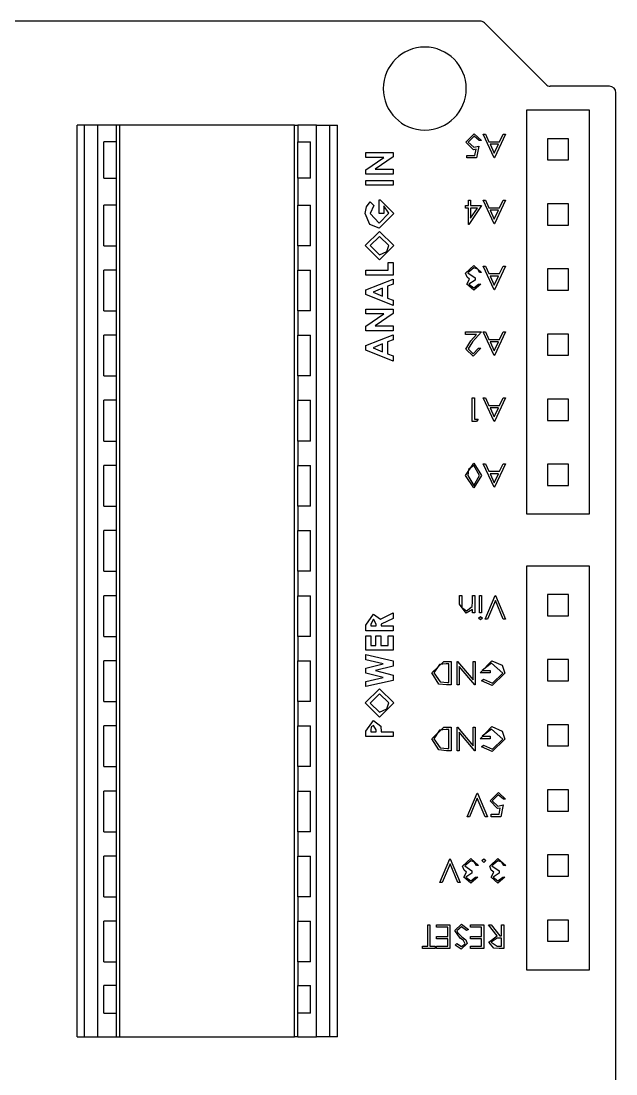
# Model space of a CAD drawing. Extents: x -53.3 to 0, y -6.5 to 68.6.
# Drawn here: x -23.22 to 0, y 27.51 to 68.58 of the extents above; entities that cross this region are included whole.
import ezdxf

# ---------------------------------------------------------------- set-up
doc = ezdxf.new("R2010")
doc.units = 0
doc.layers.get('0').update_dxf_attribs({"linetype": 'continuous'})

# ---------------------------------------------------------------- blocks, each defined once
blk = doc.blocks.new('SHAPE2DVIEW')
at = {"color": 0}
for p, q in [((-5.312, 68.58), (-38.122, 68.58)), ((-2.741, 66.114), (-5.133, 68.506)), ((-0.254, 66.04), (-2.562, 66.04)), ((0, 0.254), (0, 65.786)), ((-1.029, 65.1), (-3.493, 65.1)), ((-3.493, 65.1), (-3.493, 49.352)), ((-1.029, 49.352), (-1.029, 65.1)), ((-20.734, 64.516), (-21.031, 64.516)), ((-21.031, 28.956), (-21.031, 64.516)), ((-20.218, 64.516), (-20.734, 64.516)), ((-20.734, 28.956), (-20.734, 64.516)), ((-19.491, 64.516), (-20.218, 64.516)), ((-20.218, 28.956), (-20.218, 64.516)), ((-19.355, 64.516), (-19.491, 64.516)), ((-19.491, 63.869), (-19.491, 64.516)), ((-12.548, 64.516), (-19.355, 64.516)), ((-19.355, 28.956), (-19.355, 64.516)), ((-12.548, 64.516), (-12.411, 64.516)), ((-12.548, 28.956), (-12.548, 64.516)), ((-11.685, 64.516), (-12.411, 64.516)), ((-12.411, 64.516), (-12.411, 63.869)), ((-11.685, 64.516), (-11.168, 64.516)), ((-11.685, 28.956), (-11.685, 64.516)), ((-11.168, 64.516), (-10.871, 64.516)), ((-11.168, 28.956), (-11.168, 64.516)), ((-10.871, 28.956), (-10.871, 64.516)), ((-4.757, 63.241), (-5.182, 64.162)), ((-5.182, 64.162), (-5.092, 64.162)), ((-5.092, 64.162), (-4.956, 63.867)), ((-4.308, 64.162), (-4.745, 63.241)), ((-4.538, 63.867), (-4.398, 64.162)), ((-4.398, 64.162), (-4.308, 64.162)), ((-19.988, 62.448), (-19.988, 63.869)), ((-19.491, 62.448), (-19.491, 63.869)), ((-12.411, 62.448), (-12.411, 63.869)), ((-11.914, 62.448), (-11.914, 63.869)), ((-5.347, 63.701), (-5.441, 63.241)), ((-5.253, 63.926), (-5.335, 63.926)), ((-4.956, 63.867), (-4.538, 63.867)), ((-4.912, 63.772), (-4.75, 63.42)), ((-4.583, 63.772), (-4.912, 63.772)), ((-4.75, 63.42), (-4.583, 63.772)), ((-2.673, 63.989), (-2.673, 63.163)), ((-1.848, 63.989), (-2.673, 63.989)), ((-1.848, 63.163), (-1.848, 63.989)), ((-9.758, 63.259), (-9.758, 63.449)), ((-9.758, 63.449), (-8.7, 63.449)), ((-9.758, 62.779), (-9.061, 63.259)), ((-9.061, 63.259), (-9.758, 63.259)), ((-8.7, 63.277), (-9.394, 62.798)), ((-8.7, 63.449), (-8.7, 63.277)), ((-5.819, 63.241), (-5.819, 63.335)), ((-5.819, 63.335), (-5.506, 63.335)), ((-5.506, 63.335), (-5.456, 63.578)), ((-5.441, 63.241), (-5.819, 63.241)), ((-4.745, 63.241), (-4.757, 63.241)), ((-2.673, 63.163), (-1.848, 63.163)), ((-19.491, 61.404), (-19.491, 62.448)), ((-12.411, 62.448), (-12.411, 61.404)), ((-9.758, 62.608), (-9.758, 62.779)), ((-8.7, 62.608), (-9.758, 62.608)), ((-9.394, 62.798), (-8.7, 62.798)), ((-8.7, 62.798), (-8.7, 62.608)), ((-9.758, 62.173), (-9.758, 62.363)), ((-9.758, 62.363), (-8.7, 62.363)), ((-8.7, 62.173), (-9.758, 62.173)), ((-8.7, 62.363), (-8.7, 62.173)), ((-19.988, 59.817), (-19.988, 61.404)), ((-19.491, 59.817), (-19.491, 61.404)), ((-12.411, 59.817), (-12.411, 61.404)), ((-11.914, 59.817), (-11.914, 61.404)), ((-9.59, 61.529), (-9.452, 61.385)), ((-9.242, 61.602), (-9.197, 61.604)), ((-9.242, 61.074), (-9.242, 61.602)), ((-9.052, 61.378), (-9.052, 61.074)), ((-5.866, 61.285), (-5.866, 61.379)), ((-5.866, 61.379), (-5.76, 61.379)), ((-5.76, 61.285), (-5.866, 61.285)), ((-5.76, 61.379), (-5.76, 61.592)), ((-5.76, 61.592), (-5.677, 61.592)), ((-5.76, 60.647), (-5.76, 61.285)), ((-5.241, 61.379), (-5.743, 60.647)), ((-5.677, 61.592), (-5.677, 61.379)), ((-5.677, 61.379), (-5.241, 61.379)), ((-5.403, 61.285), (-5.677, 61.285)), ((-5.677, 60.885), (-5.403, 61.285)), ((-5.677, 61.285), (-5.677, 60.885)), ((-4.757, 60.671), (-5.182, 61.592)), ((-5.182, 61.592), (-5.092, 61.592)), ((-5.092, 61.592), (-4.956, 61.297)), ((-4.956, 61.297), (-4.538, 61.297)), ((-4.912, 61.202), (-4.75, 60.85)), ((-4.583, 61.202), (-4.912, 61.202)), ((-4.75, 60.85), (-4.583, 61.202)), ((-4.308, 61.592), (-4.745, 60.671)), ((-4.538, 61.297), (-4.398, 61.592)), ((-4.398, 61.592), (-4.308, 61.592)), ((-2.673, 61.449), (-2.673, 60.623)), ((-1.848, 61.449), (-2.673, 61.449)), ((-1.848, 60.623), (-1.848, 61.449)), ((-9.052, 61.074), (-9.242, 61.074)), ((-5.743, 60.647), (-5.76, 60.647)), ((-4.745, 60.671), (-4.757, 60.671)), ((-2.673, 60.623), (-1.848, 60.623)), ((-19.491, 58.864), (-19.491, 59.817)), ((-12.411, 59.817), (-12.411, 58.864)), ((-8.889, 58.863), (-8.889, 59.161)), ((-8.889, 59.161), (-8.7, 59.161)), ((-8.7, 59.161), (-8.7, 58.673)), ((-19.988, 57.277), (-19.988, 58.864)), ((-19.491, 57.277), (-19.491, 58.864)), ((-12.411, 57.277), (-12.411, 58.864)), ((-11.914, 57.277), (-11.914, 58.864)), ((-9.758, 58.673), (-9.758, 58.863)), ((-9.758, 58.863), (-8.889, 58.863)), ((-5.241, 58.774), (-5.323, 58.774)), ((-4.757, 58.101), (-5.182, 59.022)), ((-5.182, 59.022), (-5.092, 59.022)), ((-5.092, 59.022), (-4.956, 58.727)), ((-4.308, 59.022), (-4.745, 58.101)), ((-4.538, 58.727), (-4.398, 59.022)), ((-4.398, 59.022), (-4.308, 59.022)), ((-2.673, 58.909), (-2.673, 58.083)), ((-1.848, 58.909), (-2.673, 58.909)), ((-1.848, 58.083), (-1.848, 58.909)), ((-8.7, 58.673), (-9.758, 58.673)), ((-9.758, 58.089), (-8.7, 58.517)), ((-8.7, 58.517), (-8.7, 58.314)), ((-5.5, 58.561), (-5.5, 58.467)), ((-4.956, 58.727), (-4.538, 58.727)), ((-4.912, 58.632), (-4.75, 58.28)), ((-4.583, 58.632), (-4.912, 58.632)), ((-4.75, 58.28), (-4.583, 58.632)), ((-9.758, 57.913), (-9.758, 58.089)), ((-9.107, 58.16), (-9.474, 58.001)), ((-9.474, 58.001), (-9.107, 57.843)), ((-9.107, 57.843), (-9.107, 58.16)), ((-8.7, 58.314), (-8.917, 58.232)), ((-8.917, 58.232), (-8.917, 57.771)), ((-5.359, 58.313), (-5.276, 58.313)), ((-4.745, 58.101), (-4.757, 58.101)), ((-2.673, 58.083), (-1.848, 58.083)), ((-8.7, 57.486), (-9.758, 57.913)), ((-8.917, 57.771), (-8.7, 57.688)), ((-8.7, 57.688), (-8.7, 57.486)), ((-19.491, 56.325), (-19.491, 57.277)), ((-12.411, 57.277), (-12.411, 56.325)), ((-9.758, 57.153), (-9.758, 57.343)), ((-9.758, 57.343), (-8.7, 57.343)), ((-9.758, 56.673), (-9.061, 57.153)), ((-9.061, 57.153), (-9.758, 57.153)), ((-8.7, 57.171), (-9.394, 56.692)), ((-8.7, 57.343), (-8.7, 57.171)), ((-9.394, 56.692), (-8.7, 56.692)), ((-8.7, 56.692), (-8.7, 56.502)), ((-19.988, 54.737), (-19.988, 56.325)), ((-19.491, 54.737), (-19.491, 56.325)), ((-12.411, 54.737), (-12.411, 56.325)), ((-11.914, 54.737), (-11.914, 56.325)), ((-9.758, 56.502), (-9.758, 56.673)), ((-8.7, 56.502), (-9.758, 56.502)), ((-9.758, 55.918), (-8.7, 56.346)), ((-8.7, 56.346), (-8.7, 56.143)), ((-5.866, 56.357), (-5.866, 56.452)), ((-5.866, 56.452), (-5.241, 56.452)), ((-5.438, 56.357), (-5.866, 56.357)), ((-5.668, 56.111), (-5.438, 56.357)), ((-5.241, 56.452), (-5.598, 56.071)), ((-4.757, 55.531), (-5.182, 56.452)), ((-5.182, 56.452), (-5.092, 56.452)), ((-5.092, 56.452), (-4.956, 56.157)), ((-4.308, 56.452), (-4.745, 55.531)), ((-4.538, 56.157), (-4.398, 56.452)), ((-4.398, 56.452), (-4.308, 56.452)), ((-2.673, 56.369), (-2.673, 55.543)), ((-1.848, 56.369), (-2.673, 56.369)), ((-1.848, 55.543), (-1.848, 56.369)), ((-9.758, 55.742), (-9.758, 55.918)), ((-9.107, 55.989), (-9.474, 55.83)), ((-9.107, 55.672), (-9.107, 55.989)), ((-8.7, 56.143), (-8.917, 56.061)), ((-8.917, 56.061), (-8.917, 55.6)), ((-4.956, 56.157), (-4.538, 56.157)), ((-4.912, 56.062), (-4.75, 55.71)), ((-4.583, 56.062), (-4.912, 56.062)), ((-4.75, 55.71), (-4.583, 56.062)), ((-8.7, 55.315), (-9.758, 55.742)), ((-9.474, 55.83), (-9.107, 55.672)), ((-8.917, 55.6), (-8.7, 55.517)), ((-8.7, 55.517), (-8.7, 55.315)), ((-5.359, 55.814), (-5.276, 55.814)), ((-4.745, 55.531), (-4.757, 55.531)), ((-2.673, 55.543), (-1.848, 55.543)), ((-19.491, 53.785), (-19.491, 54.737)), ((-12.411, 54.737), (-12.411, 53.785)), ((-5.607, 52.961), (-5.607, 53.882)), ((-5.607, 53.882), (-5.524, 53.882)), ((-5.524, 53.882), (-5.524, 53.055)), ((-4.757, 52.961), (-5.182, 53.882)), ((-5.182, 53.882), (-5.092, 53.882)), ((-5.092, 53.882), (-4.956, 53.587)), ((-4.308, 53.882), (-4.745, 52.961)), ((-4.538, 53.587), (-4.398, 53.882)), ((-4.398, 53.882), (-4.308, 53.882)), ((-2.673, 53.829), (-2.673, 53.003)), ((-1.848, 53.829), (-2.673, 53.829)), ((-1.848, 53.003), (-1.848, 53.829)), ((-19.988, 52.197), (-19.988, 53.785)), ((-19.491, 52.197), (-19.491, 53.785)), ((-12.411, 52.197), (-12.411, 53.785)), ((-11.914, 52.197), (-11.914, 53.785)), ((-4.956, 53.587), (-4.538, 53.587)), ((-4.912, 53.492), (-4.75, 53.14)), ((-4.583, 53.492), (-4.912, 53.492)), ((-4.75, 53.14), (-4.583, 53.492)), ((-5.524, 53.055), (-5.382, 53.055)), ((-5.382, 53.055), (-5.436, 52.961)), ((-2.673, 53.003), (-1.848, 53.003)), ((-5.436, 52.961), (-5.607, 52.961)), ((-4.745, 52.961), (-4.757, 52.961)), ((-19.491, 51.245), (-19.491, 52.197)), ((-12.411, 52.197), (-12.411, 51.245)), ((-19.988, 49.657), (-19.988, 51.245)), ((-19.491, 49.657), (-19.491, 51.245)), ((-12.411, 49.657), (-12.411, 51.245)), ((-11.914, 49.657), (-11.914, 51.245)), ((-4.757, 50.391), (-5.182, 51.312)), ((-5.182, 51.312), (-5.092, 51.312)), ((-5.092, 51.312), (-4.956, 51.017)), ((-4.956, 51.017), (-4.538, 51.017)), ((-4.308, 51.312), (-4.745, 50.391)), ((-4.538, 51.017), (-4.398, 51.312)), ((-4.398, 51.312), (-4.308, 51.312)), ((-2.673, 51.289), (-2.673, 50.463)), ((-1.848, 51.289), (-2.673, 51.289)), ((-1.848, 50.463), (-1.848, 51.289)), ((-4.912, 50.922), (-4.75, 50.57)), ((-4.583, 50.922), (-4.912, 50.922)), ((-4.75, 50.57), (-4.583, 50.922)), ((-4.745, 50.391), (-4.757, 50.391)), ((-2.673, 50.463), (-1.848, 50.463)), ((-19.491, 48.705), (-19.491, 49.657)), ((-12.411, 49.657), (-12.411, 48.705)), ((-3.493, 49.352), (-1.029, 49.352)), ((-19.988, 47.117), (-19.988, 48.705)), ((-19.491, 47.117), (-19.491, 48.705)), ((-12.411, 47.117), (-12.411, 48.705)), ((-11.914, 47.117), (-11.914, 48.705)), ((-1.029, 47.32), (-3.493, 47.32)), ((-3.493, 47.32), (-3.493, 31.572)), ((-1.029, 31.572), (-1.029, 47.32)), ((-19.491, 46.164), (-19.491, 47.117)), ((-12.411, 47.117), (-12.411, 46.164)), ((-19.988, 44.577), (-19.988, 46.164)), ((-19.491, 44.577), (-19.491, 46.164)), ((-12.411, 44.577), (-12.411, 46.164)), ((-11.914, 44.577), (-11.914, 46.164)), ((-6.102, 45.828), (-6.102, 46.172)), ((-6.102, 46.172), (-6.02, 46.172)), ((-6.02, 46.172), (-6.02, 45.855)), ((-5.595, 46.172), (-5.512, 46.172)), ((-5.595, 45.928), (-5.595, 46.172)), ((-5.512, 46.172), (-5.512, 45.499)), ((-5.323, 46.172), (-5.241, 46.172)), ((-5.323, 45.499), (-5.323, 46.172)), ((-5.241, 46.172), (-5.241, 45.499)), ((-5.099, 45.251), (-4.71, 46.172)), ((-4.71, 46.172), (-4.698, 46.172)), ((-4.698, 46.172), (-4.308, 45.251)), ((-2.673, 46.209), (-2.673, 45.383)), ((-1.848, 46.209), (-2.673, 46.209)), ((-1.848, 45.383), (-1.848, 46.209)), ((-5.595, 45.499), (-5.595, 45.62)), ((-4.704, 45.977), (-5.011, 45.251)), ((-4.397, 45.251), (-4.704, 45.977)), ((-9.182, 45.247), (-8.7, 45.491)), ((-8.7, 45.28), (-9.161, 45.047)), ((-8.7, 45.491), (-8.7, 45.28)), ((-5.512, 45.499), (-5.595, 45.499)), ((-5.241, 45.499), (-5.323, 45.499)), ((-5.011, 45.251), (-5.099, 45.251)), ((-4.308, 45.251), (-4.397, 45.251)), ((-2.673, 45.383), (-1.848, 45.383)), ((-9.758, 44.792), (-9.758, 45.014)), ((-8.7, 44.792), (-9.758, 44.792)), ((-9.568, 45.047), (-9.568, 44.982)), ((-9.568, 44.982), (-9.351, 44.982)), ((-9.351, 44.982), (-9.351, 45.056)), ((-9.161, 45.047), (-9.161, 44.982)), ((-9.161, 44.982), (-8.7, 44.982)), ((-8.7, 44.982), (-8.7, 44.792)), ((-19.491, 43.624), (-19.491, 44.577)), ((-12.411, 44.577), (-12.411, 43.624)), ((-9.758, 44.033), (-9.758, 44.602)), ((-9.758, 44.602), (-9.568, 44.602)), ((-9.568, 44.602), (-9.568, 44.222)), ((-9.364, 44.222), (-9.364, 44.602)), ((-9.364, 44.602), (-9.174, 44.602)), ((-9.174, 44.602), (-9.174, 44.222)), ((-8.889, 44.222), (-8.889, 44.602)), ((-8.889, 44.602), (-8.7, 44.602)), ((-8.7, 44.602), (-8.7, 44.033)), ((-8.7, 44.033), (-9.758, 44.033)), ((-9.568, 44.222), (-9.364, 44.222)), ((-9.174, 44.222), (-8.889, 44.222)), ((-19.988, 42.037), (-19.988, 43.624)), ((-19.491, 42.037), (-19.491, 43.624)), ((-12.411, 42.037), (-12.411, 43.624)), ((-11.914, 42.037), (-11.914, 43.624)), ((-9.758, 43.666), (-9.758, 43.863)), ((-9.758, 43.863), (-8.7, 43.618)), ((-9.082, 43.51), (-9.758, 43.666)), ((-8.7, 43.618), (-8.7, 43.42)), ((-6.718, 43.602), (-6.433, 43.602)), ((-6.433, 43.602), (-6.433, 42.681)), ((-6.197, 42.681), (-6.197, 43.602)), ((-6.197, 43.602), (-6.178, 43.602)), ((-6.178, 43.602), (-5.571, 42.879)), ((-5.571, 42.879), (-5.571, 43.602)), ((-5.571, 43.602), (-5.489, 43.602)), ((-5.489, 43.602), (-5.489, 42.681)), ((-2.673, 43.669), (-2.673, 42.843)), ((-1.848, 43.669), (-2.673, 43.669)), ((-1.848, 42.843), (-1.848, 43.669)), ((-9.758, 43.332), (-9.082, 43.51)), ((-9.758, 43.147), (-9.758, 43.332)), ((-9.082, 42.967), (-9.758, 43.147)), ((-8.7, 43.42), (-9.384, 43.239)), ((-9.384, 43.239), (-8.7, 43.057)), ((-6.516, 43.507), (-6.621, 43.507)), ((-6.516, 42.775), (-6.516, 43.507)), ((-5.506, 42.681), (-6.114, 43.406)), ((-6.114, 43.406), (-6.114, 42.681)), ((-4.91, 43.153), (-5.3, 43.153)), ((-5.217, 43.248), (-4.91, 43.248)), ((-4.91, 43.248), (-4.91, 43.153)), ((-9.758, 42.811), (-9.082, 42.967)), ((-8.7, 42.86), (-9.758, 42.615)), ((-9.758, 42.615), (-9.758, 42.811)), ((-8.7, 43.057), (-8.7, 42.86)), ((-6.58, 42.775), (-6.516, 42.775)), ((-5.241, 42.838), (-5.17, 42.905)), ((-2.673, 42.843), (-1.848, 42.843)), ((-6.433, 42.681), (-6.619, 42.681)), ((-6.114, 42.681), (-6.197, 42.681)), ((-5.489, 42.681), (-5.506, 42.681)), ((-19.491, 41.084), (-19.491, 42.037)), ((-12.411, 42.037), (-12.411, 41.084)), ((-19.988, 39.497), (-19.988, 41.084)), ((-19.491, 39.497), (-19.491, 41.084)), ((-12.411, 39.497), (-12.411, 41.084)), ((-11.914, 39.497), (-11.914, 41.084)), ((-2.673, 41.129), (-2.673, 40.303)), ((-1.848, 41.129), (-2.673, 41.129)), ((-1.848, 40.303), (-1.848, 41.129)), ((-9.758, 40.668), (-9.758, 40.88)), ((-8.7, 40.668), (-9.758, 40.668)), ((-9.568, 40.917), (-9.568, 40.858)), ((-9.568, 40.858), (-9.351, 40.858)), ((-9.351, 40.858), (-9.351, 40.925)), ((-9.161, 40.858), (-8.7, 40.858)), ((-8.7, 40.858), (-8.7, 40.668)), ((-6.718, 41.032), (-6.433, 41.032)), ((-6.516, 40.937), (-6.621, 40.937)), ((-6.516, 40.205), (-6.516, 40.937)), ((-6.433, 41.032), (-6.433, 40.111)), ((-6.197, 40.111), (-6.197, 41.032)), ((-6.197, 41.032), (-6.178, 41.032)), ((-6.178, 41.032), (-5.571, 40.309)), ((-5.506, 40.111), (-6.114, 40.836)), ((-6.114, 40.836), (-6.114, 40.111)), ((-5.571, 40.309), (-5.571, 41.032)), ((-5.571, 41.032), (-5.489, 41.032)), ((-5.489, 41.032), (-5.489, 40.111)), ((-5.217, 40.678), (-4.91, 40.678)), ((-4.91, 40.678), (-4.91, 40.583)), ((-4.91, 40.583), (-5.3, 40.583)), ((-5.241, 40.268), (-5.17, 40.335)), ((-2.673, 40.303), (-1.848, 40.303)), ((-6.433, 40.111), (-6.619, 40.111)), ((-6.58, 40.205), (-6.516, 40.205)), ((-6.114, 40.111), (-6.197, 40.111)), ((-5.489, 40.111), (-5.506, 40.111)), ((-19.491, 38.544), (-19.491, 39.497)), ((-12.411, 39.497), (-12.411, 38.544)), ((-19.988, 36.957), (-19.988, 38.544)), ((-19.491, 36.957), (-19.491, 38.544)), ((-12.411, 36.957), (-12.411, 38.544)), ((-11.914, 36.957), (-11.914, 38.544)), ((-5.807, 37.541), (-5.418, 38.462)), ((-5.412, 38.267), (-5.719, 37.541)), ((-5.418, 38.462), (-5.406, 38.462)), ((-5.105, 37.541), (-5.412, 38.267)), ((-5.406, 38.462), (-5.016, 37.541)), ((-4.308, 38.226), (-4.391, 38.226)), ((-2.673, 38.589), (-2.673, 37.763)), ((-1.848, 38.589), (-2.673, 38.589)), ((-1.848, 37.763), (-1.848, 38.589)), ((-4.562, 37.635), (-4.512, 37.878)), ((-4.403, 38.001), (-4.497, 37.541)), ((-5.719, 37.541), (-5.807, 37.541)), ((-5.016, 37.541), (-5.105, 37.541)), ((-4.875, 37.541), (-4.875, 37.635)), ((-4.875, 37.635), (-4.562, 37.635)), ((-4.497, 37.541), (-4.875, 37.541)), ((-2.673, 37.763), (-1.848, 37.763)), ((-19.491, 36.005), (-19.491, 36.957)), ((-12.411, 36.957), (-12.411, 36.005)), ((-19.988, 34.417), (-19.988, 36.005)), ((-19.491, 34.417), (-19.491, 36.005)), ((-12.411, 34.417), (-12.411, 36.005)), ((-11.914, 34.417), (-11.914, 36.005)), ((-6.87, 34.971), (-6.48, 35.892)), ((-6.48, 35.892), (-6.468, 35.892)), ((-6.468, 35.892), (-6.079, 34.971)), ((-2.673, 36.049), (-2.673, 35.223)), ((-1.848, 36.049), (-2.673, 36.049)), ((-1.848, 35.223), (-1.848, 36.049)), ((-6.474, 35.697), (-6.781, 34.971)), ((-6.167, 34.971), (-6.474, 35.697)), ((-5.618, 35.431), (-5.618, 35.337)), ((-5.359, 35.644), (-5.441, 35.644)), ((-4.556, 35.431), (-4.556, 35.337)), ((-4.296, 35.644), (-4.379, 35.644)), ((-6.781, 34.971), (-6.87, 34.971)), ((-6.079, 34.971), (-6.167, 34.971)), ((-5.477, 35.184), (-5.394, 35.184)), ((-4.414, 35.184), (-4.332, 35.184)), ((-2.673, 35.223), (-1.848, 35.223)), ((-19.491, 33.465), (-19.491, 34.417)), ((-12.411, 34.417), (-12.411, 33.465)), ((-19.988, 31.877), (-19.988, 33.465)), ((-19.491, 31.877), (-19.491, 33.465)), ((-12.411, 31.877), (-12.411, 33.465)), ((-11.914, 31.877), (-11.914, 33.465)), ((-7.342, 32.495), (-7.342, 33.322)), ((-7.342, 33.322), (-7.259, 33.322)), ((-7.259, 33.322), (-7.259, 32.495)), ((-7, 33.322), (-6.48, 33.322)), ((-7, 33.227), (-7, 33.322)), ((-6.48, 33.322), (-6.48, 32.401)), ((-5.677, 33.322), (-5.158, 33.322)), ((-5.677, 33.227), (-5.677, 33.322)), ((-5.158, 33.322), (-5.158, 32.401)), ((-4.631, 32.897), (-4.969, 33.322)), ((-4.969, 33.322), (-4.867, 33.322)), ((-4.867, 33.322), (-4.529, 32.897)), ((-4.462, 33.322), (-4.379, 33.322)), ((-4.462, 32.897), (-4.462, 33.322)), ((-4.379, 33.322), (-4.379, 32.401)), ((-2.673, 33.509), (-2.673, 32.683)), ((-1.848, 33.509), (-2.673, 33.509)), ((-1.848, 32.683), (-1.848, 33.509)), ((-6.563, 33.227), (-7, 33.227)), ((-7, 32.779), (-7, 32.873)), ((-7, 32.873), (-6.563, 32.873)), ((-6.563, 32.873), (-6.563, 33.227)), ((-5.748, 33.144), (-5.826, 33.098)), ((-5.241, 33.227), (-5.677, 33.227)), ((-5.677, 32.779), (-5.677, 32.873)), ((-5.677, 32.873), (-5.241, 32.873)), ((-5.241, 32.873), (-5.241, 33.227)), ((-4.529, 32.897), (-4.462, 32.897)), ((-7.543, 32.401), (-7.543, 32.495)), ((-7.543, 32.495), (-7.342, 32.495)), ((-7.259, 32.495), (-7.059, 32.495)), ((-7.059, 32.495), (-7.059, 32.401)), ((-6.563, 32.779), (-7, 32.779)), ((-7, 32.401), (-7, 32.495)), ((-7, 32.495), (-6.563, 32.495)), ((-6.563, 32.495), (-6.563, 32.779)), ((-6.28, 32.533), (-6.205, 32.59)), ((-5.241, 32.779), (-5.677, 32.779)), ((-5.677, 32.401), (-5.677, 32.495)), ((-5.677, 32.495), (-5.241, 32.495)), ((-5.241, 32.495), (-5.241, 32.779)), ((-4.634, 32.495), (-4.462, 32.495)), ((-4.462, 32.802), (-4.63, 32.804)), ((-4.462, 32.495), (-4.462, 32.802)), ((-2.673, 32.683), (-1.848, 32.683)), ((-7.059, 32.401), (-7.543, 32.401)), ((-6.48, 32.401), (-7, 32.401)), ((-5.158, 32.401), (-5.677, 32.401)), ((-4.379, 32.401), (-4.563, 32.401)), ((-19.491, 30.963), (-19.491, 31.877)), ((-12.411, 31.877), (-12.411, 30.963)), ((-3.493, 31.572), (-1.029, 31.572)), ((-19.988, 29.883), (-19.988, 30.963)), ((-19.491, 29.883), (-19.491, 30.963)), ((-12.411, 29.883), (-12.411, 30.963)), ((-11.914, 29.883), (-11.914, 30.963)), ((-19.491, 28.956), (-19.491, 29.883)), ((-12.411, 28.956), (-12.411, 29.883)), ((-21.031, 28.956), (-20.734, 28.956)), ((-20.734, 28.956), (-20.218, 28.956)), ((-20.218, 28.956), (-19.491, 28.956)), ((-19.491, 28.956), (-19.355, 28.956)), ((-19.355, 28.956), (-12.548, 28.956)), ((-12.411, 28.956), (-12.548, 28.956)), ((-12.411, 28.956), (-11.685, 28.956)), ((-11.168, 28.956), (-11.685, 28.956)), ((-10.871, 28.956), (-11.168, 28.956))]:
    blk.add_line(p, q, dxfattribs=at)
for points in [[(-5.855, 63.861), (-5.533, 64.185)], [(-5.538, 64.091), (-5.772, 63.857)], [(-5.335, 63.926), (-5.538, 64.091)], [(-5.533, 64.185), (-5.253, 63.926)], [(-19.491, 63.869), (-19.988, 63.869)], [(-12.411, 63.869), (-11.914, 63.869)], [(-5.565, 63.56), (-5.855, 63.861)], [(-5.772, 63.857), (-5.55, 63.654)], [(-5.55, 63.654), (-5.347, 63.701)], [(-5.456, 63.578), (-5.565, 63.56)], [(-19.988, 62.448), (-19.491, 62.448)], [(-11.914, 62.448), (-12.411, 62.448)], [(-19.491, 61.404), (-19.988, 61.404)], [(-12.411, 61.404), (-11.914, 61.404)], [(-9.785, 61.072), (-9.735, 61.33)], [(-9.735, 61.33), (-9.59, 61.529)], [(-9.452, 61.385), (-9.595, 61.067)], [(-9.197, 61.604), (-8.672, 61.077)], [(-8.862, 61.081), (-9.052, 61.378)], [(-9.6, 60.643), (-9.785, 61.072)], [(-9.595, 61.067), (-9.234, 60.694)], [(-9.234, 60.694), (-8.862, 61.081)], [(-8.672, 61.077), (-9.234, 60.505)], [(-9.234, 60.505), (-9.6, 60.643)], [(-9.785, 59.821), (-9.226, 60.369)], [(-9.228, 60.179), (-9.595, 59.818)], [(-8.862, 59.822), (-9.228, 60.179)], [(-9.226, 60.369), (-8.672, 59.823)], [(-19.988, 59.817), (-19.491, 59.817)], [(-11.914, 59.817), (-12.411, 59.817)], [(-9.229, 59.27), (-9.785, 59.821)], [(-9.595, 59.818), (-9.227, 59.46)], [(-8.672, 59.823), (-9.229, 59.27)], [(-9.227, 59.46), (-8.944, 59.59)], [(-8.944, 59.59), (-8.862, 59.822)], [(-19.491, 58.864), (-19.988, 58.864)], [(-12.411, 58.864), (-11.914, 58.864)], [(-5.866, 58.748), (-5.548, 59.045)], [(-5.811, 58.585), (-5.866, 58.748)], [(-5.549, 58.951), (-5.784, 58.756)], [(-5.784, 58.756), (-5.5, 58.561)], [(-5.395, 58.901), (-5.549, 58.951)], [(-5.548, 59.045), (-5.241, 58.774)], [(-5.323, 58.774), (-5.395, 58.901)], [(-5.819, 58.317), (-5.712, 58.506)], [(-5.712, 58.506), (-5.811, 58.585)], [(-5.5, 58.467), (-5.737, 58.316)], [(-5.55, 58.077), (-5.819, 58.317)], [(-5.737, 58.316), (-5.551, 58.172)], [(-5.551, 58.172), (-5.359, 58.313)], [(-5.276, 58.313), (-5.55, 58.077)], [(-19.988, 57.277), (-19.491, 57.277)], [(-11.914, 57.277), (-12.411, 57.277)], [(-19.491, 56.325), (-19.988, 56.325)], [(-12.411, 56.325), (-11.914, 56.325)], [(-5.855, 55.781), (-5.668, 56.111)], [(-5.598, 56.071), (-5.772, 55.788)], [(-5.576, 55.507), (-5.855, 55.781)], [(-5.772, 55.788), (-5.572, 55.602)], [(-5.276, 55.814), (-5.576, 55.507)], [(-5.572, 55.602), (-5.359, 55.814)], [(-19.988, 54.737), (-19.491, 54.737)], [(-11.914, 54.737), (-12.411, 54.737)], [(-19.491, 53.785), (-19.988, 53.785)], [(-12.411, 53.785), (-11.914, 53.785)], [(-19.988, 52.197), (-19.491, 52.197)], [(-11.914, 52.197), (-12.411, 52.197)], [(-19.491, 51.245), (-19.988, 51.245)], [(-12.411, 51.245), (-11.914, 51.245)], [(-5.866, 50.852), (-5.549, 51.335)], [(-5.749, 51.083), (-5.784, 50.851)], [(-5.551, 51.241), (-5.749, 51.083)], [(-5.323, 50.851), (-5.551, 51.241)], [(-5.549, 51.335), (-5.241, 50.852)], [(-5.549, 50.367), (-5.866, 50.852)], [(-5.784, 50.851), (-5.551, 50.462)], [(-5.551, 50.462), (-5.323, 50.851)], [(-5.241, 50.852), (-5.549, 50.367)], [(-19.988, 49.657), (-19.491, 49.657)], [(-11.914, 49.657), (-12.411, 49.657)], [(-19.491, 48.705), (-19.988, 48.705)], [(-12.411, 48.705), (-11.914, 48.705)], [(-19.988, 47.117), (-19.491, 47.117)], [(-11.914, 47.117), (-12.411, 47.117)], [(-19.491, 46.164), (-19.988, 46.164)], [(-12.411, 46.164), (-11.914, 46.164)], [(-5.851, 45.487), (-6.102, 45.828)], [(-6.02, 45.855), (-6.01, 45.702)], [(-6.01, 45.702), (-5.836, 45.57)], [(-5.595, 45.62), (-5.851, 45.487)], [(-5.836, 45.57), (-5.608, 45.748)], [(-5.608, 45.748), (-5.595, 45.928)], [(-9.758, 45.014), (-9.457, 45.444)], [(-9.46, 45.254), (-9.568, 45.047)], [(-9.351, 45.056), (-9.46, 45.254)], [(-9.457, 45.444), (-9.182, 45.247)], [(-5.359, 45.287), (-5.282, 45.357)], [(-5.282, 45.216), (-5.359, 45.287)], [(-5.282, 45.357), (-5.205, 45.287)], [(-5.205, 45.287), (-5.282, 45.216)], [(-19.988, 44.577), (-19.491, 44.577)], [(-11.914, 44.577), (-12.411, 44.577)], [(-19.491, 43.624), (-19.988, 43.624)], [(-12.411, 43.624), (-11.914, 43.624)], [(-7.188, 43.153), (-6.718, 43.602)], [(-5.3, 43.153), (-4.844, 43.625)], [(-4.844, 43.625), (-4.445, 43.451)], [(-6.911, 42.714), (-7.188, 43.153)], [(-6.884, 43.484), (-7.106, 43.153)], [(-7.106, 43.153), (-6.863, 42.801)], [(-6.621, 43.507), (-6.884, 43.484)], [(-4.851, 43.531), (-5.217, 43.248)], [(-4.414, 43.137), (-4.851, 43.531)], [(-4.332, 43.141), (-4.827, 42.657)], [(-4.824, 42.752), (-4.414, 43.137)], [(-4.445, 43.451), (-4.332, 43.141)], [(-6.863, 42.801), (-6.58, 42.775)], [(-4.827, 42.657), (-5.241, 42.838)], [(-5.17, 42.905), (-4.824, 42.752)], [(-9.785, 41.979), (-9.226, 42.526)], [(-9.228, 42.336), (-9.595, 41.976)], [(-8.862, 41.98), (-9.228, 42.336)], [(-9.226, 42.526), (-8.672, 41.981)], [(-6.619, 42.681), (-6.911, 42.714)], [(-19.988, 42.037), (-19.491, 42.037)], [(-11.914, 42.037), (-12.411, 42.037)], [(-9.229, 41.427), (-9.785, 41.979)], [(-9.595, 41.976), (-9.227, 41.617)], [(-8.672, 41.981), (-9.229, 41.427)], [(-8.944, 41.748), (-8.862, 41.98)], [(-9.227, 41.617), (-8.944, 41.748)], [(-19.491, 41.084), (-19.988, 41.084)], [(-12.411, 41.084), (-11.914, 41.084)], [(-9.758, 40.88), (-9.457, 41.292)], [(-9.457, 41.102), (-9.547, 41.052)], [(-9.457, 41.292), (-9.177, 41.073)], [(-9.351, 40.925), (-9.457, 41.102)], [(-9.547, 41.052), (-9.568, 40.917)], [(-9.177, 41.073), (-9.161, 40.858)], [(-7.188, 40.583), (-6.718, 41.032)], [(-6.884, 40.914), (-7.106, 40.583)], [(-6.621, 40.937), (-6.884, 40.914)], [(-5.3, 40.583), (-4.844, 41.055)], [(-4.851, 40.961), (-5.217, 40.678)], [(-4.414, 40.567), (-4.851, 40.961)], [(-4.844, 41.055), (-4.445, 40.881)], [(-4.445, 40.881), (-4.332, 40.571)], [(-6.911, 40.144), (-7.188, 40.583)], [(-7.106, 40.583), (-6.863, 40.231)], [(-4.827, 40.087), (-5.241, 40.268)], [(-5.17, 40.335), (-4.824, 40.182)], [(-4.332, 40.571), (-4.827, 40.087)], [(-4.824, 40.182), (-4.414, 40.567)], [(-6.619, 40.111), (-6.911, 40.144)], [(-6.863, 40.231), (-6.58, 40.205)], [(-19.988, 39.497), (-19.491, 39.497)], [(-11.914, 39.497), (-12.411, 39.497)], [(-19.491, 38.544), (-19.988, 38.544)], [(-12.411, 38.544), (-11.914, 38.544)], [(-4.91, 38.161), (-4.589, 38.485)], [(-4.594, 38.391), (-4.828, 38.157)], [(-4.391, 38.226), (-4.594, 38.391)], [(-4.589, 38.485), (-4.308, 38.226)], [(-4.62, 37.86), (-4.91, 38.161)], [(-4.828, 38.157), (-4.605, 37.954)], [(-4.512, 37.878), (-4.62, 37.86)], [(-4.605, 37.954), (-4.403, 38.001)], [(-19.988, 36.957), (-19.491, 36.957)], [(-11.914, 36.957), (-12.411, 36.957)], [(-19.491, 36.005), (-19.988, 36.005)], [(-12.411, 36.005), (-11.914, 36.005)], [(-5.984, 35.618), (-5.666, 35.915)], [(-5.667, 35.821), (-5.902, 35.626)], [(-5.514, 35.771), (-5.667, 35.821)], [(-5.666, 35.915), (-5.359, 35.644)], [(-5.441, 35.644), (-5.514, 35.771)], [(-5.229, 35.827), (-5.152, 35.904)], [(-5.152, 35.75), (-5.229, 35.827)], [(-5.152, 35.904), (-5.075, 35.827)], [(-5.075, 35.827), (-5.152, 35.75)], [(-4.922, 35.618), (-4.603, 35.915)], [(-4.605, 35.821), (-4.839, 35.626)], [(-4.451, 35.771), (-4.605, 35.821)], [(-4.603, 35.915), (-4.296, 35.644)], [(-4.379, 35.644), (-4.451, 35.771)], [(-5.929, 35.455), (-5.984, 35.618)], [(-5.937, 35.187), (-5.83, 35.376)], [(-5.83, 35.376), (-5.929, 35.455)], [(-5.902, 35.626), (-5.618, 35.431)], [(-5.618, 35.337), (-5.855, 35.186)], [(-4.867, 35.455), (-4.922, 35.618)], [(-4.875, 35.187), (-4.767, 35.376)], [(-4.767, 35.376), (-4.867, 35.455)], [(-4.839, 35.626), (-4.556, 35.431)], [(-4.556, 35.337), (-4.792, 35.186)], [(-5.668, 34.947), (-5.937, 35.187)], [(-5.855, 35.186), (-5.669, 35.042)], [(-5.669, 35.042), (-5.477, 35.184)], [(-5.394, 35.184), (-5.668, 34.947)], [(-4.606, 34.947), (-4.875, 35.187)], [(-4.792, 35.186), (-4.607, 35.042)], [(-4.607, 35.042), (-4.414, 35.184)], [(-4.332, 35.184), (-4.606, 34.947)], [(-19.988, 34.417), (-19.491, 34.417)], [(-11.914, 34.417), (-12.411, 34.417)], [(-19.491, 33.465), (-19.988, 33.465)], [(-12.411, 33.465), (-11.914, 33.465)], [(-6.291, 33.096), (-6.028, 33.345)], [(-6.028, 33.345), (-5.748, 33.144)], [(-6.074, 32.799), (-6.291, 33.096)], [(-6.028, 33.251), (-6.209, 33.095)], [(-6.209, 33.095), (-6.176, 33.005)], [(-6.176, 33.005), (-6.01, 32.858)], [(-5.826, 33.098), (-6.028, 33.251)], [(-4.957, 32.647), (-4.631, 32.897)], [(-6.034, 32.377), (-6.28, 32.533)], [(-6.205, 32.59), (-6.025, 32.472)], [(-5.951, 32.707), (-6.074, 32.799)], [(-5.807, 32.592), (-6.034, 32.377)], [(-6.025, 32.472), (-5.89, 32.588)], [(-6.01, 32.858), (-5.859, 32.732)], [(-5.89, 32.588), (-5.951, 32.707)], [(-5.859, 32.732), (-5.807, 32.592)], [(-4.772, 32.414), (-4.957, 32.647)], [(-4.63, 32.804), (-4.875, 32.647)], [(-4.875, 32.647), (-4.634, 32.495)], [(-4.563, 32.401), (-4.772, 32.414)], [(-19.988, 31.877), (-19.491, 31.877)], [(-11.914, 31.877), (-12.411, 31.877)], [(-19.491, 30.963), (-19.988, 30.963)], [(-12.411, 30.963), (-11.914, 30.963)], [(-19.988, 29.883), (-19.491, 29.883)], [(-11.914, 29.883), (-12.411, 29.883)]]:
    blk.add_lwpolyline(points, dxfattribs=at)
for centre, radius, start, end in [((-5.312, 68.326), 0.254, 45, 90), ((-7.461, 65.945), 1.619, 0, -180), ((-7.461, 65.945), 1.619, -180, 0), ((-2.562, 66.294), 0.254, -135, -90), ((-0.254, 65.786), 0.254, 0, 90)]:
    blk.add_arc(centre, radius, start, end, dxfattribs=at)

msp = doc.modelspace()

# ---------------------------------------------------------------- block references
at = {"color": 0}
msp.add_blockref('SHAPE2DVIEW', (0, 0), dxfattribs=at)

doc.saveas('drawing.dxf')
